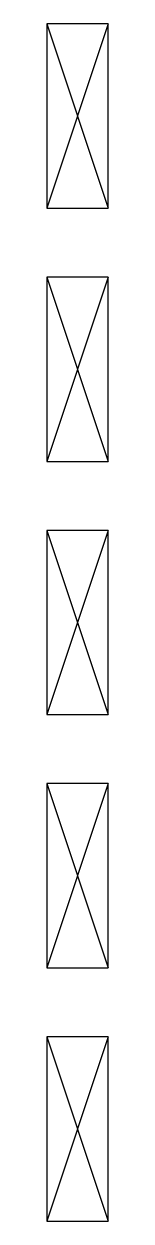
# Model space of a CAD drawing. Header units: millimetres. Extents: x -2 to 2, y -39 to 39.
import ezdxf

# ---------------------------------------------------------------- set-up
doc = ezdxf.new("R2010")
doc.units = ezdxf.units.MM
doc.layers.get('0').update_dxf_attribs({"linetype": 'CONTINUOUS'})

msp = doc.modelspace()

# ---------------------------------------------------------------- linework, layer by layer
for p, q in [((2, 39), (-2, 27)), ((-2, 39), (2, 27)), ((-2, 39), (-2, 27)), ((2, 39), (-2, 39)), ((2, 27), (2, 39)), ((-2, 27), (2, 27)), ((-2, 22.5), (2, 10.5)), ((2, 22.5), (-2, 10.5)), ((-2, 22.5), (-2, 10.5)), ((2, 22.5), (-2, 22.5)), ((2, 10.5), (2, 22.5)), ((-2, 10.5), (2, 10.5)), ((-2, 6), (2, -6)), ((2, 6), (-2, -6)), ((-2, 6), (-2, -6)), ((2, 6), (-2, 6)), ((2, -6), (2, 6)), ((-2, -6), (2, -6)), ((-2, -10.5), (2, -22.5)), ((2, -10.5), (-2, -22.5)), ((-2, -10.5), (-2, -22.5)), ((2, -10.5), (-2, -10.5)), ((2, -22.5), (2, -10.5)), ((-2, -22.5), (2, -22.5)), ((2, -27), (-2, -27)), ((-2, -27), (-2, -39)), ((2, -27), (-2, -39)), ((-2, -27), (2, -39)), ((2, -39), (2, -27)), ((-2, -39), (2, -39))]:
    msp.add_line(p, q)

doc.saveas('drawing.dxf')
